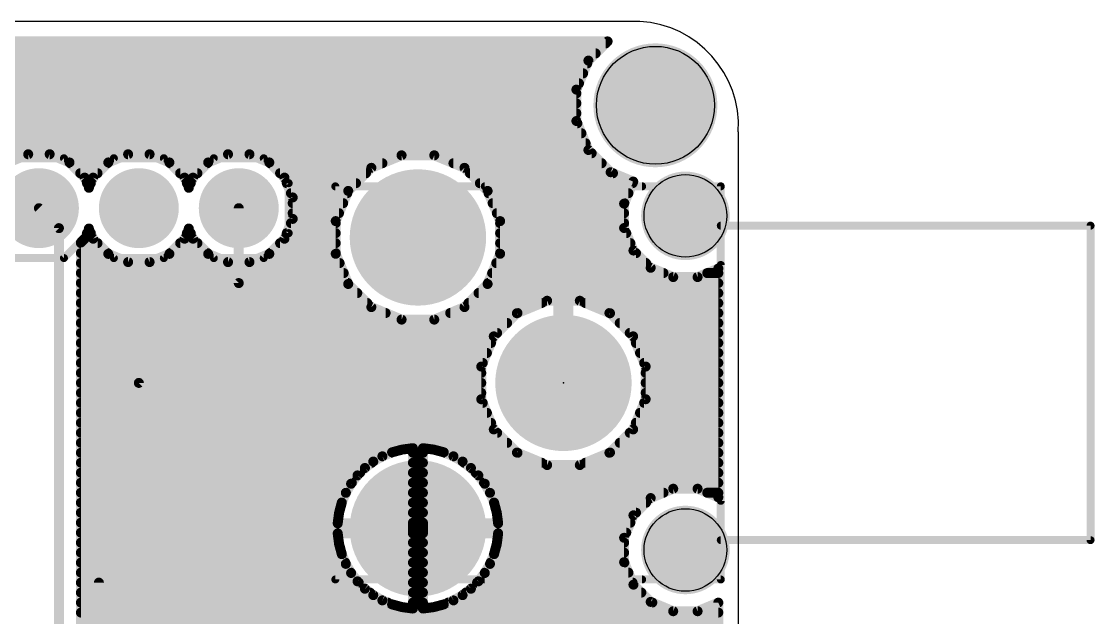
# Model space of a CAD drawing. Extents: x -0.3 to 61.8, y 0 to 38.4.
# Drawn here: x 34.48 to 61.76, y 23.24 to 38.4 of the extents above; entities that cross this region are included whole.
import ezdxf

# ---------------------------------------------------------------- set-up
doc = ezdxf.new("R2010")
doc.units = 0
for name, color, linetype in [('1', 22, 'CONTINUOUS'), ('16', 175, 'CONTINUOUS'), ('17', 82, 'CONTINUOUS'), ('18', 82, 'CONTINUOUS'), ('20', 7, 'CONTINUOUS'), ('21', 7, 'CONTINUOUS'), ('23', 7, 'CONTINUOUS'), ('29', 253, 'CONTINUOUS'), ('30', 253, 'CONTINUOUS'), ('51', 53, 'CONTINUOUS')]:
    doc.layers.add(name, color=color, linetype=linetype)

# ---------------------------------------------------------------- blocks, each defined once
blk = doc.blocks.new('ROUNDP')
at = {"const_width": 0.5}
blk.add_lwpolyline([(0, -0.25, 1), (0, 0.25, 1), (0, -0.25)], format="xyb", dxfattribs=at)
blk = doc.blocks.new('RECT')
blk.add_solid([(-0.5, -0.5), (0.5, -0.5), (-0.5, 0.5), (0.5, 0.5)])
blk = doc.blocks.new('ROUNDV')
at = {"const_width": 0.5}
blk.add_lwpolyline([(0, -0.25, 1), (0, 0.25, 1), (0, -0.25)], format="xyb", dxfattribs=at)

msp = doc.modelspace()

# ---------------------------------------------------------------- linework, layer by layer
at = {"layer": '1'}
for points, const_width in [([(45.72, 36.83), (15.875, 36.83)], 0.508), ([(48.26, 34.29), (45.72, 36.83)], 0.508), ([(45.466, 35.814), (17.526, 35.814)], 0.508), ([(46.99, 34.29), (45.466, 35.814)], 0.508), ([(46.99, 31.75), (46.99, 34.29)], 0.508), ([(48.26, 29.21), (48.26, 34.29)], 0.508), ([(40.005, 31.75), (40.005, 33.655)], 0.254), ([(45.72, 30.48), (46.99, 31.75)], 0.508), ([(37.465, 29.21), (40.005, 31.75)], 0.254), ([(45.72, 27.94), (45.72, 30.48)], 0.508), ([(37.465, 17.526), (37.465, 29.21)], 0.254), ([(48.26, 25.4), (45.72, 27.94)], 0.508), ([(48.26, 16.51), (48.26, 25.4)], 0.508), ([(36.449, 24.13), (36.449, 22.965)], 0.254)]:
    msp.add_lwpolyline(points, dxfattribs=dict(at, const_width=const_width))
for points, const_width in [([(45.8098, 36.9198, 1), (45.6302, 36.7402)], 0.254), ([(45.72, 36.703, 1), (45.72, 36.957)], 0.254), ([(45.5558, 35.9038, 1), (45.3762, 35.7242)], 0.254), ([(45.466, 35.687, 1), (45.466, 35.941)], 0.254), ([(47.117, 34.29, 1), (46.863, 34.29)], 0.254), ([(46.9002, 34.2002, 1), (47.0798, 34.3798)], 0.254), ([(48.387, 34.29, 1), (48.133, 34.29)], 0.254), ([(48.1702, 34.2002, 1), (48.3498, 34.3798)], 0.254), ([(40.0685, 33.655, 1), (39.9415, 33.655)], 0.127), ([(47.0798, 31.6602, 1), (46.9002, 31.8398)], 0.254), ([(39.9415, 31.75, 1), (40.0685, 31.75)], 0.127), ([(40.0499, 31.7051, 1), (39.9601, 31.7949)], 0.127), ([(46.863, 31.75, 1), (47.117, 31.75)], 0.254), ([(45.847, 30.48, 1), (45.593, 30.48)], 0.254), ([(45.6302, 30.5698, 1), (45.8098, 30.3902)], 0.254), ([(37.5285, 29.21, 1), (37.4015, 29.21)], 0.127), ([(37.4201, 29.2549, 1), (37.5099, 29.1651)], 0.127), ([(48.133, 29.21, 1), (48.387, 29.21)], 0.254), ([(45.8098, 28.0298, 1), (45.6302, 27.8502)], 0.254), ([(45.593, 27.94, 1), (45.847, 27.94)], 0.254), ([(48.387, 25.4, 1), (48.133, 25.4)], 0.254), ([(48.1702, 25.3102, 1), (48.3498, 25.4898)], 0.254), ([(36.5125, 24.13, 1), (36.3855, 24.13)], 0.127)]:
    msp.add_lwpolyline(points, format="xyb", dxfattribs=dict(at, const_width=const_width))
at = {"layer": '16', "const_width": 0.254}
for points in [[(7.3101, 37.8968), (49.3827, 37.8968)], [(7.3609, 37.846), (49.3319, 37.846)], [(49.3827, 37.8968), (48.8945, 37.4086)], [(7.6149, 37.592), (49.0779, 37.592)], [(7.8276, 37.338), (48.8652, 37.338)], [(48.8945, 37.4086), (48.5888, 36.6706)], [(7.9328, 37.084), (48.76, 37.084)], [(8.038, 36.83), (48.6548, 36.83)], [(8.104, 36.576), (48.5888, 36.576)], [(48.5888, 36.6706), (48.5888, 35.8718)], [(8.104, 36.322), (48.5888, 36.322)], [(8.104, 36.068), (48.5888, 36.068)], [(8.0801, 35.814), (48.6127, 35.814)], [(48.5888, 35.8718), (48.8945, 35.1338)], [(7.9748, 35.56), (48.7179, 35.56)], [(7.8696, 35.306), (48.8232, 35.306)], [(48.8945, 35.1338), (49.4594, 34.5689)], [(7.7165, 35.052), (48.9763, 35.052)], [(34.6522, 35.0266), (34.1481, 34.8178)], [(35.1978, 35.0266), (34.6522, 35.0266)], [(35.7019, 34.8178), (35.1978, 35.0266)], [(36.0878, 34.4319), (35.7019, 34.8178)], [(35.7217, 34.798), (36.6683, 34.798)], [(36.6881, 34.8178), (36.3022, 34.4319)], [(37.1922, 35.0266), (36.6881, 34.8178)], [(37.7378, 35.0266), (37.1922, 35.0266)], [(38.2419, 34.8178), (37.7378, 35.0266)], [(38.6278, 34.4319), (38.2419, 34.8178)], [(38.2617, 34.798), (39.2083, 34.798)], [(39.2281, 34.8178), (38.8422, 34.4319)], [(39.7322, 35.0266), (39.2281, 34.8178)], [(40.2778, 35.0266), (39.7322, 35.0266)], [(40.7819, 34.8178), (40.2778, 35.0266)], [(41.1678, 34.4319), (40.7819, 34.8178)], [(40.8017, 34.798), (43.6571, 34.798)], [(44.1443, 34.9998), (43.3762, 34.6816)], [(44.9757, 34.9998), (44.1443, 34.9998)], [(45.7438, 34.6816), (44.9757, 34.9998)], [(45.4629, 34.798), (49.2303, 34.798)], [(35.9757, 34.544), (36.4143, 34.544)], [(38.5157, 34.544), (38.9543, 34.544)], [(41.0557, 34.544), (43.2386, 34.544)], [(43.3762, 34.6816), (42.7884, 34.0938)], [(46.3316, 34.0938), (45.7438, 34.6816)], [(45.8814, 34.544), (49.5195, 34.544)], [(49.4594, 34.5689), (50.0343, 34.3308)], [(36.195, 34.1731), (36.0878, 34.4319)], [(36.1466, 34.29), (36.2434, 34.29)], [(36.3022, 34.4319), (36.195, 34.1731)], [(38.735, 34.1731), (38.6278, 34.4319)], [(38.6866, 34.29), (38.7834, 34.29)], [(38.8422, 34.4319), (38.735, 34.1731)], [(41.3766, 33.9278), (41.1678, 34.4319)], [(41.2266, 34.29), (42.9846, 34.29)], [(46.1354, 34.29), (50.0174, 34.29)], [(50.0343, 34.3308), (49.802, 33.7699)], [(41.3318, 34.036), (42.7644, 34.036)], [(42.7884, 34.0938), (42.4702, 33.3257)], [(46.6498, 33.3257), (46.3316, 34.0938)], [(46.3556, 34.036), (49.9122, 34.036)], [(41.3766, 33.3822), (41.3766, 33.9278)], [(41.3766, 33.782), (42.6592, 33.782)], [(46.4608, 33.782), (49.807, 33.782)], [(49.802, 33.7699), (49.802, 33.1501)], [(35.433, 33.147), (34.925, 33.655)], [(41.3766, 33.528), (42.554, 33.528)], [(46.566, 33.528), (49.802, 33.528)], [(41.1678, 32.8781), (41.3766, 33.3822)], [(41.3318, 33.274), (42.4702, 33.274)], [(42.4702, 33.3257), (42.4702, 32.4943)], [(46.6498, 32.4943), (46.6498, 33.3257)], [(46.6498, 33.274), (49.802, 33.274)], [(35.433, 10.795), (35.433, 33.147)], [(36.0878, 32.8781), (36.195, 33.1369)], [(36.1466, 33.02), (36.2434, 33.02)], [(36.195, 33.1369), (36.3022, 32.8781)], [(38.6278, 32.8781), (38.735, 33.1369)], [(38.6866, 33.02), (38.7834, 33.02)], [(38.735, 33.1369), (38.8422, 32.8781)], [(41.2266, 33.02), (42.4702, 33.02)], [(46.6498, 33.02), (49.8559, 33.02)], [(49.802, 33.1501), (50.0392, 32.5775)], [(35.9918, 32.7821), (36.0878, 32.8781)], [(35.9918, 10.5635), (35.9918, 32.7821)], [(35.9918, 32.766), (36.4143, 32.766)], [(36.3022, 32.8781), (36.6881, 32.4922)], [(38.2419, 32.4922), (38.6278, 32.8781)], [(38.5157, 32.766), (38.9543, 32.766)], [(38.8422, 32.8781), (39.2281, 32.4922)], [(40.7819, 32.4922), (41.1678, 32.8781)], [(41.0557, 32.766), (42.4702, 32.766)], [(46.6498, 32.766), (49.9611, 32.766)], [(35.9918, 32.512), (36.6683, 32.512)], [(36.6881, 32.4922), (37.1922, 32.2834)], [(37.7378, 32.2834), (38.2419, 32.4922)], [(38.2617, 32.512), (39.2083, 32.512)], [(39.2281, 32.4922), (39.7322, 32.2834)], [(40.2778, 32.2834), (40.7819, 32.4922)], [(40.8017, 32.512), (42.4702, 32.512)], [(42.4702, 32.4943), (42.7884, 31.7262)], [(46.3316, 31.7262), (46.6498, 32.4943)], [(46.6498, 32.512), (50.1047, 32.512)], [(50.0392, 32.5775), (50.4775, 32.1392)], [(35.9918, 32.258), (42.5681, 32.258)], [(37.1922, 32.2834), (37.7378, 32.2834)], [(39.7322, 32.2834), (40.2778, 32.2834)], [(46.5519, 32.258), (50.3587, 32.258)], [(50.4775, 32.1392), (51.0501, 31.902)], [(51.6699, 31.902), (52.197, 32.1203)], [(52.197, 32.1203), (52.197, 26.2997)], [(35.9918, 32.004), (42.6733, 32.004)], [(46.4467, 32.004), (50.8038, 32.004)], [(51.0501, 31.902), (51.6699, 31.902)], [(51.9162, 32.004), (52.197, 32.004)], [(35.9918, 31.75), (42.7785, 31.75)], [(42.7884, 31.7262), (43.3762, 31.1384)], [(45.7438, 31.1384), (46.3316, 31.7262)], [(46.3415, 31.75), (52.197, 31.75)], [(35.9918, 31.496), (43.0186, 31.496)], [(46.1014, 31.496), (52.197, 31.496)], [(47.8443, 31.2998), (47.0762, 30.9816)], [(48.6757, 31.2998), (47.8443, 31.2998)], [(49.4438, 30.9816), (48.6757, 31.2998)], [(35.9918, 31.242), (43.2726, 31.242)], [(35.9918, 30.988), (43.7392, 30.988)], [(43.3762, 31.1384), (44.1443, 30.8202)], [(44.9757, 30.8202), (45.7438, 31.1384)], [(45.3808, 30.988), (47.0916, 30.988)], [(45.8474, 31.242), (47.7048, 31.242)], [(47.0762, 30.9816), (46.4884, 30.3938)], [(48.8152, 31.242), (52.197, 31.242)], [(49.4284, 30.988), (52.197, 30.988)], [(50.0316, 30.3938), (49.4438, 30.9816)], [(35.9918, 30.734), (46.8286, 30.734)], [(44.1443, 30.8202), (44.9757, 30.8202)], [(49.6914, 30.734), (52.197, 30.734)], [(35.9918, 30.48), (46.5746, 30.48)], [(49.9454, 30.48), (52.197, 30.48)], [(35.9918, 30.226), (46.4189, 30.226)], [(46.4884, 30.3938), (46.1702, 29.6257)], [(50.3498, 29.6257), (50.0316, 30.3938)], [(50.1011, 30.226), (52.197, 30.226)], [(35.9918, 29.972), (46.3137, 29.972)], [(50.2064, 29.972), (52.197, 29.972)], [(35.9918, 29.718), (46.2084, 29.718)], [(46.1702, 29.6257), (46.1702, 28.7943)], [(50.3116, 29.718), (52.197, 29.718)], [(50.3498, 28.7943), (50.3498, 29.6257)], [(35.9918, 29.464), (46.1702, 29.464)], [(50.3498, 29.464), (52.197, 29.464)], [(35.9918, 29.21), (46.1702, 29.21)], [(50.3498, 29.21), (52.197, 29.21)], [(35.9918, 28.956), (46.1702, 28.956)], [(46.1702, 28.7943), (46.4884, 28.0262)], [(50.0316, 28.0262), (50.3498, 28.7943)], [(50.3498, 28.956), (52.197, 28.956)], [(35.9918, 28.702), (46.2084, 28.702)], [(50.3116, 28.702), (52.197, 28.702)], [(35.9918, 28.448), (46.3136, 28.448)], [(50.2064, 28.448), (52.197, 28.448)], [(35.9918, 28.194), (46.4189, 28.194)], [(46.4884, 28.0262), (47.0762, 27.4384)], [(49.4438, 27.4384), (50.0316, 28.0262)], [(50.1011, 28.194), (52.197, 28.194)], [(35.9918, 27.94), (46.5746, 27.94)], [(49.9454, 27.94), (52.197, 27.94)], [(35.9918, 27.686), (46.8286, 27.686)], [(35.9918, 27.432), (43.872, 27.432)], [(43.9032, 27.4449), (43.6562, 27.3426)], [(44.1614, 27.5141), (43.9032, 27.4449)], [(44.4264, 27.549), (44.1614, 27.5141)], [(44.433, 27.549), (44.4264, 27.549)], [(44.433, 25.637), (44.433, 27.549)], [(44.433, 27.432), (44.687, 27.432)], [(44.687, 27.549), (44.687, 25.637)], [(44.6936, 27.549), (44.687, 27.549)], [(44.9586, 27.5141), (44.6936, 27.549)], [(45.2168, 27.4449), (44.9586, 27.5141)], [(45.4638, 27.3426), (45.2168, 27.4449)], [(45.248, 27.432), (47.0916, 27.432)], [(47.0762, 27.4384), (47.8443, 27.1202)], [(48.6757, 27.1202), (49.4438, 27.4384)], [(49.4284, 27.432), (52.197, 27.432)], [(49.6914, 27.686), (52.197, 27.686)], [(35.9918, 27.178), (43.3844, 27.178)], [(43.4248, 27.209), (43.2127, 27.0463)], [(43.6562, 27.3426), (43.4248, 27.209)], [(44.433, 27.178), (44.687, 27.178)], [(45.6952, 27.209), (45.4638, 27.3426)], [(45.9073, 27.0463), (45.6952, 27.209)], [(45.7356, 27.178), (47.7048, 27.178)], [(48.8152, 27.178), (52.197, 27.178)], [(35.9918, 26.924), (43.0904, 26.924)], [(43.2127, 27.0463), (43.0237, 26.8573)], [(44.433, 26.924), (44.687, 26.924)], [(46.0963, 26.8573), (45.9073, 27.0463)], [(46.0296, 26.924), (52.197, 26.924)], [(47.8443, 27.1202), (48.6757, 27.1202)], [(35.9918, 26.67), (42.88, 26.67)], [(42.861, 26.6452), (42.7274, 26.4138)], [(43.0237, 26.8573), (42.861, 26.6452)], [(44.433, 26.67), (44.687, 26.67)], [(46.259, 26.6452), (46.0963, 26.8573)], [(46.24, 26.67), (52.197, 26.67)], [(46.3926, 26.4138), (46.259, 26.6452)], [(35.9918, 26.416), (42.7286, 26.416)], [(42.7274, 26.4138), (42.6251, 26.1668)], [(44.433, 26.416), (44.687, 26.416)], [(46.3914, 26.416), (50.8039, 26.416)], [(46.4949, 26.1668), (46.3926, 26.4138)], [(51.0501, 26.518), (50.4775, 26.2808)], [(51.6699, 26.518), (51.0501, 26.518)], [(52.197, 26.2997), (51.6699, 26.518)], [(51.9161, 26.416), (52.197, 26.416)], [(35.9918, 26.162), (42.6238, 26.162)], [(42.6251, 26.1668), (42.5559, 25.9086)], [(44.433, 26.162), (44.687, 26.162)], [(46.5641, 25.9086), (46.4949, 26.1668)], [(46.4962, 26.162), (50.3587, 26.162)], [(50.4775, 26.2808), (50.0392, 25.8425)], [(35.9918, 25.908), (42.5558, 25.908)], [(42.5559, 25.9086), (42.521, 25.6436)], [(44.433, 25.908), (44.687, 25.908)], [(46.599, 25.6436), (46.5641, 25.9086)], [(46.5642, 25.908), (50.1047, 25.908)], [(50.0392, 25.8425), (49.802, 25.2699)], [(35.9918, 25.654), (42.5224, 25.654)], [(42.521, 25.6436), (42.521, 25.637)], [(42.521, 25.637), (44.433, 25.637)], [(44.433, 25.654), (44.687, 25.654)], [(44.687, 25.637), (44.433, 25.637)], [(44.433, 25.637), (44.433, 25.383)], [(44.687, 25.383), (44.687, 25.637)], [(44.687, 25.637), (46.599, 25.637)], [(46.5976, 25.654), (49.9611, 25.654)], [(46.599, 25.637), (46.599, 25.6436)], [(35.9918, 25.4), (44.433, 25.4)], [(44.433, 25.383), (42.521, 25.383)], [(42.521, 25.383), (42.521, 25.3764)], [(42.521, 25.3764), (42.5559, 25.1114)], [(44.433, 23.471), (44.433, 25.383)], [(44.433, 25.383), (44.687, 25.383)], [(44.687, 25.4), (49.8559, 25.4)], [(44.687, 25.383), (44.687, 23.471)], [(46.599, 25.383), (44.687, 25.383)], [(46.5641, 25.1114), (46.599, 25.3764)], [(46.599, 25.3764), (46.599, 25.383)], [(49.802, 25.2699), (49.802, 24.6501)], [(35.9918, 25.146), (42.5513, 25.146)], [(42.5559, 25.1114), (42.6251, 24.8532)], [(44.433, 25.146), (44.687, 25.146)], [(46.4949, 24.8532), (46.5641, 25.1114)], [(46.5687, 25.146), (49.802, 25.146)], [(35.9918, 24.892), (42.6147, 24.892)], [(42.6251, 24.8532), (42.7274, 24.6062)], [(44.433, 24.892), (44.687, 24.892)], [(46.3926, 24.6062), (46.4949, 24.8532)], [(46.5053, 24.892), (49.802, 24.892)], [(35.9918, 24.638), (42.7142, 24.638)], [(42.7274, 24.6062), (42.861, 24.3748)], [(44.433, 24.638), (44.687, 24.638)], [(46.259, 24.3748), (46.3926, 24.6062)], [(46.4058, 24.638), (49.807, 24.638)], [(49.802, 24.6501), (50.0392, 24.0775)], [(35.9918, 24.384), (42.8557, 24.384)], [(42.861, 24.3748), (43.0237, 24.1627)], [(43.0237, 24.1627), (43.2127, 23.9737)], [(44.433, 24.384), (44.687, 24.384)], [(45.9073, 23.9737), (46.0963, 24.1627)], [(46.0963, 24.1627), (46.259, 24.3748)], [(46.2643, 24.384), (49.9122, 24.384)], [(35.9918, 24.13), (43.0564, 24.13)], [(43.2127, 23.9737), (43.4248, 23.811)], [(44.433, 24.13), (44.687, 24.13)], [(45.6952, 23.811), (45.9073, 23.9737)], [(46.0636, 24.13), (50.0174, 24.13)], [(50.0392, 24.0775), (50.4775, 23.6392)], [(35.9918, 23.876), (43.34, 23.876)], [(35.9918, 23.622), (43.7899, 23.622)], [(43.4248, 23.811), (43.6562, 23.6774)], [(43.6562, 23.6774), (43.9032, 23.5751)], [(44.433, 23.876), (44.687, 23.876)], [(44.433, 23.622), (44.687, 23.622)], [(45.2168, 23.5751), (45.4638, 23.6774)], [(45.3301, 23.622), (50.519, 23.622)], [(45.4638, 23.6774), (45.6952, 23.811)], [(45.78, 23.876), (50.2407, 23.876)], [(50.4775, 23.6392), (51.0501, 23.402)], [(51.6699, 23.402), (52.197, 23.6203)], [(52.197, 23.6203), (52.197, 22.0997)], [(35.9918, 23.368), (52.197, 23.368)], [(43.9032, 23.5751), (44.1614, 23.5059)], [(44.1614, 23.5059), (44.4264, 23.471)], [(44.4264, 23.471), (44.433, 23.471)], [(44.687, 23.471), (44.6936, 23.471)], [(44.6936, 23.471), (44.9586, 23.5059)], [(44.9586, 23.5059), (45.2168, 23.5751)], [(51.0501, 23.402), (51.6699, 23.402)], [(35.9918, 23.114), (52.197, 23.114)]]:
    msp.add_lwpolyline(points, dxfattribs=at)
at = {"layer": '16', "const_width": 0.127}
for points in [[(49.3319, 37.7825, 1), (49.3319, 37.9095)], [(49.4276, 37.8519, 1), (49.3378, 37.9417)], [(49.3827, 37.8333, 1), (49.3827, 37.9603)], [(49.0779, 37.5285, 1), (49.0779, 37.6555)], [(48.8496, 37.4535, 1), (48.9394, 37.3637)], [(48.9532, 37.3843, 1), (48.8358, 37.4329)], [(48.8652, 37.2745, 1), (48.8652, 37.4015)], [(48.76, 37.0205, 1), (48.76, 37.1475)], [(48.6548, 36.7665, 1), (48.6548, 36.8935)], [(48.6523, 36.6706, 1), (48.5253, 36.6706)], [(48.5301, 36.6949, 1), (48.6475, 36.6463)], [(48.5888, 36.5125, 1), (48.5888, 36.6395)], [(48.5888, 36.2585, 1), (48.5888, 36.3855)], [(48.5888, 36.0045, 1), (48.5888, 36.1315)], [(48.6475, 35.8961, 1), (48.5301, 35.8475)], [(48.5253, 35.8718, 1), (48.6523, 35.8718)], [(48.6127, 35.7505, 1), (48.6127, 35.8775)], [(48.7179, 35.4965, 1), (48.7179, 35.6235)], [(48.8232, 35.2425, 1), (48.8232, 35.3695)], [(48.9394, 35.1787, 1), (48.8496, 35.0889)], [(48.8358, 35.1095, 1), (48.9532, 35.1581)], [(34.6522, 35.0901, 1), (34.6522, 34.9631)], [(34.6765, 34.9679, 1), (34.6279, 35.0853)], [(35.2221, 35.0853, 1), (35.1735, 34.9679)], [(35.1978, 34.9631, 1), (35.1978, 35.0901)], [(35.7468, 34.8627, 1), (35.657, 34.7729)], [(35.7217, 34.8615, 1), (35.7217, 34.7345)], [(35.6776, 34.7591, 1), (35.7262, 34.8765)], [(36.6637, 34.8765, 1), (36.7124, 34.7591)], [(36.733, 34.7729, 1), (36.6431, 34.8627)], [(36.6683, 34.7345, 1), (36.6683, 34.8615)], [(37.1922, 35.0901, 1), (37.1922, 34.9631)], [(37.2165, 34.9679, 1), (37.1679, 35.0853)], [(37.7621, 35.0853, 1), (37.7135, 34.9679)], [(37.7378, 34.9631, 1), (37.7378, 35.0901)], [(38.2868, 34.8627, 1), (38.197, 34.7729)], [(38.2617, 34.8615, 1), (38.2617, 34.7345)], [(38.2176, 34.7591, 1), (38.2662, 34.8765)], [(39.2037, 34.8765, 1), (39.2524, 34.7591)], [(39.273, 34.7729, 1), (39.1831, 34.8627)], [(39.2083, 34.7345, 1), (39.2083, 34.8615)], [(39.7322, 35.0901, 1), (39.7322, 34.9631)], [(39.7565, 34.9679, 1), (39.7079, 35.0853)], [(40.3021, 35.0853, 1), (40.2535, 34.9679)], [(40.2778, 34.9631, 1), (40.2778, 35.0901)], [(40.8268, 34.8627, 1), (40.737, 34.7729)], [(40.8017, 34.8615, 1), (40.8017, 34.7345)], [(40.7576, 34.7591, 1), (40.8062, 34.8765)], [(43.6571, 34.7345, 1), (43.6571, 34.8615)], [(44.1443, 35.0633, 1), (44.1443, 34.9363)], [(44.1686, 34.9411, 1), (44.12, 35.0585)], [(45, 35.0585, 1), (44.9514, 34.9411)], [(44.9757, 34.9363, 1), (44.9757, 35.0633)], [(45.4629, 34.8615, 1), (45.4629, 34.7345)], [(48.9763, 34.9885, 1), (48.9763, 35.1155)], [(49.2303, 34.7345, 1), (49.2303, 34.8615)], [(35.9757, 34.6075, 1), (35.9757, 34.4805)], [(36.4143, 34.4805, 1), (36.4143, 34.6075)], [(38.5157, 34.6075, 1), (38.5157, 34.4805)], [(38.9543, 34.4805, 1), (38.9543, 34.6075)], [(41.0557, 34.6075, 1), (41.0557, 34.4805)], [(43.2386, 34.4805, 1), (43.2386, 34.6075)], [(43.3519, 34.7403, 1), (43.4005, 34.623)], [(43.4211, 34.6367, 1), (43.3313, 34.7265)], [(45.7887, 34.7265, 1), (45.6989, 34.6367)], [(45.7195, 34.623, 1), (45.7681, 34.7403)], [(45.8814, 34.6075, 1), (45.8814, 34.4805)], [(49.4837, 34.6276, 1), (49.4351, 34.5102)], [(49.4145, 34.524, 1), (49.5043, 34.6138)], [(49.5195, 34.4805, 1), (49.5195, 34.6075)], [(36.1465, 34.4562, 1), (36.0291, 34.4076)], [(36.0429, 34.387, 1), (36.1327, 34.4768)], [(36.1466, 34.3535, 1), (36.1466, 34.2265)], [(36.2573, 34.4768, 1), (36.3471, 34.387)], [(36.2434, 34.2265, 1), (36.2434, 34.3535)], [(36.3609, 34.4076, 1), (36.2435, 34.4562)], [(38.6865, 34.4562, 1), (38.5691, 34.4076)], [(38.5829, 34.387, 1), (38.6727, 34.4768)], [(38.6866, 34.3535, 1), (38.6866, 34.2265)], [(38.7973, 34.4768, 1), (38.8871, 34.387)], [(38.7834, 34.2265, 1), (38.7834, 34.3535)], [(38.9009, 34.4076, 1), (38.7835, 34.4562)], [(41.2265, 34.4562, 1), (41.1091, 34.4076)], [(41.1229, 34.387, 1), (41.2127, 34.4768)], [(41.2266, 34.3535, 1), (41.2266, 34.2265)], [(42.9846, 34.2265, 1), (42.9846, 34.3535)], [(46.1354, 34.3535, 1), (46.1354, 34.2265)], [(50.093, 34.3064, 1), (49.9756, 34.3551)], [(50.01, 34.2721, 1), (50.0586, 34.3894)], [(50.0174, 34.2265, 1), (50.0174, 34.3535)], [(36.1363, 34.1974, 1), (36.2537, 34.1488)], [(36.1363, 34.1488, 1), (36.2537, 34.1974)], [(38.6763, 34.1974, 1), (38.7937, 34.1488)], [(38.6763, 34.1488, 1), (38.7937, 34.1974)], [(41.3318, 34.0995, 1), (41.3318, 33.9725)], [(42.7435, 34.1387, 1), (42.8333, 34.0489)], [(42.847, 34.0695, 1), (42.7297, 34.1181)], [(42.7644, 33.9725, 1), (42.7644, 34.0995)], [(46.3903, 34.1181, 1), (46.273, 34.0695)], [(46.2867, 34.0489, 1), (46.3765, 34.1387)], [(46.3556, 34.0995, 1), (46.3556, 33.9725)], [(49.9122, 33.9725, 1), (49.9122, 34.0995)], [(41.4401, 33.9278, 1), (41.3131, 33.9278)], [(41.3766, 33.8455, 1), (41.3766, 33.7185)], [(41.3179, 33.9035, 1), (41.4353, 33.9521)], [(42.6592, 33.7185, 1), (42.6592, 33.8455)], [(46.4608, 33.8455, 1), (46.4608, 33.7185)], [(49.8655, 33.7699, 1), (49.7385, 33.7699)], [(49.7433, 33.7942, 1), (49.8607, 33.7456)], [(49.807, 33.7185, 1), (49.807, 33.8455)], [(34.9699, 33.6999, 1), (34.8801, 33.6101)], [(41.3766, 33.5915, 1), (41.3766, 33.4645)], [(42.554, 33.4645, 1), (42.554, 33.5915)], [(46.566, 33.5915, 1), (46.566, 33.4645)], [(49.802, 33.4645, 1), (49.802, 33.5915)], [(41.3318, 33.3375, 1), (41.3318, 33.2105)], [(41.3131, 33.3822, 1), (41.4401, 33.3822)], [(41.4353, 33.3579, 1), (41.3179, 33.4065)], [(42.5337, 33.3257, 1), (42.4067, 33.3257)], [(42.4115, 33.35, 1), (42.5289, 33.3014)], [(42.4702, 33.2105, 1), (42.4702, 33.3375)], [(46.7133, 33.3257, 1), (46.5863, 33.3257)], [(46.6498, 33.3375, 1), (46.6498, 33.2105)], [(46.5911, 33.3014, 1), (46.7085, 33.35)], [(49.802, 33.2105, 1), (49.802, 33.3375)], [(35.4965, 33.147, 1), (35.3695, 33.147)], [(35.3881, 33.1021, 1), (35.4779, 33.1919)], [(36.1466, 33.0835, 1), (36.1466, 32.9565)], [(36.2537, 33.1612, 1), (36.1363, 33.1126)], [(36.2537, 33.1126, 1), (36.1363, 33.1612)], [(36.2434, 32.9565, 1), (36.2434, 33.0835)], [(38.6866, 33.0835, 1), (38.6866, 32.9565)], [(38.7937, 33.1612, 1), (38.6763, 33.1126)], [(38.7937, 33.1126, 1), (38.6763, 33.1612)], [(38.7834, 32.9565, 1), (38.7834, 33.0835)], [(41.2266, 33.0835, 1), (41.2266, 32.9565)], [(42.4702, 32.9565, 1), (42.4702, 33.0835)], [(46.6498, 33.0835, 1), (46.6498, 32.9565)], [(49.8607, 33.1744, 1), (49.7433, 33.1258)], [(49.7385, 33.1501, 1), (49.8655, 33.1501)], [(49.8559, 32.9565, 1), (49.8559, 33.0835)], [(36.0553, 32.7821, 1), (35.9283, 32.7821)], [(35.9918, 32.8295, 1), (35.9918, 32.7025)], [(35.9469, 32.827, 1), (36.0367, 32.7372)], [(36.0291, 32.9023, 1), (36.1465, 32.8538)], [(36.1327, 32.8331, 1), (36.0429, 32.923)], [(36.3471, 32.923, 1), (36.2573, 32.8331)], [(36.2435, 32.8537, 1), (36.3609, 32.9024)], [(36.4143, 32.7025, 1), (36.4143, 32.8295)], [(38.5157, 32.8295, 1), (38.5157, 32.7025)], [(38.5691, 32.9024, 1), (38.6865, 32.8537)], [(38.6727, 32.8331, 1), (38.5829, 32.923)], [(38.8871, 32.923, 1), (38.7973, 32.8331)], [(38.7835, 32.8538, 1), (38.9009, 32.9023)], [(38.9543, 32.7025, 1), (38.9543, 32.8295)], [(41.0557, 32.8295, 1), (41.0557, 32.7025)], [(41.1091, 32.9024, 1), (41.2265, 32.8537)], [(41.2127, 32.8331, 1), (41.1229, 32.923)], [(42.4702, 32.7025, 1), (42.4702, 32.8295)], [(46.6498, 32.8295, 1), (46.6498, 32.7025)], [(49.9611, 32.7025, 1), (49.9611, 32.8295)], [(35.9918, 32.5755, 1), (35.9918, 32.4485)], [(36.7124, 32.5509, 1), (36.6637, 32.4335)], [(36.6431, 32.4473, 1), (36.733, 32.5371)], [(36.6683, 32.4485, 1), (36.6683, 32.5755)], [(38.197, 32.5371, 1), (38.2868, 32.4473)], [(38.2617, 32.5755, 1), (38.2617, 32.4485)], [(38.2662, 32.4335, 1), (38.2176, 32.5509)], [(39.2524, 32.5509, 1), (39.2037, 32.4335)], [(39.1831, 32.4473, 1), (39.273, 32.5371)], [(39.2083, 32.4485, 1), (39.2083, 32.5755)], [(40.737, 32.5371, 1), (40.8268, 32.4473)], [(40.8017, 32.5755, 1), (40.8017, 32.4485)], [(40.8062, 32.4335, 1), (40.7576, 32.5509)], [(42.5289, 32.5186, 1), (42.4115, 32.47)], [(42.4067, 32.4943, 1), (42.5337, 32.4943)], [(42.4702, 32.4485, 1), (42.4702, 32.5755)], [(46.6498, 32.5755, 1), (46.6498, 32.4485)], [(46.5863, 32.4943, 1), (46.7133, 32.4943)], [(46.7085, 32.47, 1), (46.5911, 32.5186)], [(50.0841, 32.6224, 1), (49.9943, 32.5326)], [(49.9805, 32.5532, 1), (50.0979, 32.6018)], [(50.1047, 32.4485, 1), (50.1047, 32.5755)], [(35.9918, 32.3215, 1), (35.9918, 32.1945)], [(37.1922, 32.3469, 1), (37.1922, 32.2199)], [(37.1679, 32.2247, 1), (37.2165, 32.3421)], [(37.7135, 32.3421, 1), (37.7621, 32.2247)], [(37.7378, 32.2199, 1), (37.7378, 32.3469)], [(39.7322, 32.3469, 1), (39.7322, 32.2199)], [(39.7079, 32.2247, 1), (39.7565, 32.3421)], [(40.2535, 32.3421, 1), (40.3021, 32.2247)], [(40.2778, 32.2199, 1), (40.2778, 32.3469)], [(42.5681, 32.1945, 1), (42.5681, 32.3215)], [(46.5519, 32.3215, 1), (46.5519, 32.1945)], [(50.3587, 32.1945, 1), (50.3587, 32.3215)], [(50.5018, 32.1979, 1), (50.4532, 32.0805)], [(50.4326, 32.0943, 1), (50.5224, 32.1841)], [(52.2605, 32.1203, 1), (52.1335, 32.1203)], [(52.2213, 32.0617, 1), (52.1727, 32.179)], [(35.9918, 32.0675, 1), (35.9918, 31.9405)], [(42.6733, 31.9405, 1), (42.6733, 32.0675)], [(46.4467, 32.0675, 1), (46.4467, 31.9405)], [(50.8038, 31.9405, 1), (50.8038, 32.0675)], [(51.0501, 31.9655, 1), (51.0501, 31.8385)], [(51.0258, 31.8433, 1), (51.0744, 31.9607)], [(51.6456, 31.9607, 1), (51.6942, 31.8433)], [(51.6699, 31.8385, 1), (51.6699, 31.9655)], [(51.9162, 32.0675, 1), (51.9162, 31.9405)], [(52.197, 31.9405, 1), (52.197, 32.0675)], [(35.9918, 31.8135, 1), (35.9918, 31.6865)], [(42.8333, 31.7711, 1), (42.7435, 31.6813)], [(42.7297, 31.7019, 1), (42.847, 31.7505)], [(42.7785, 31.6865, 1), (42.7785, 31.8135)], [(46.273, 31.7505, 1), (46.3903, 31.7019)], [(46.3415, 31.8135, 1), (46.3415, 31.6865)], [(46.3765, 31.6813, 1), (46.2867, 31.7711)], [(52.197, 31.6865, 1), (52.197, 31.8135)], [(35.9918, 31.5595, 1), (35.9918, 31.4325)], [(43.0186, 31.4325, 1), (43.0186, 31.5595)], [(46.1014, 31.5595, 1), (46.1014, 31.4325)], [(47.8443, 31.3633, 1), (47.8443, 31.2363)], [(47.8686, 31.2411, 1), (47.82, 31.3585)], [(48.7, 31.3585, 1), (48.6514, 31.2411)], [(48.6757, 31.2363, 1), (48.6757, 31.3633)], [(52.197, 31.4325, 1), (52.197, 31.5595)], [(35.9918, 31.3055, 1), (35.9918, 31.1785)], [(35.9918, 31.0515, 1), (35.9918, 30.9245)], [(43.2726, 31.1785, 1), (43.2726, 31.3055)], [(43.4005, 31.197, 1), (43.3519, 31.0797)], [(43.3313, 31.0935, 1), (43.4211, 31.1833)], [(43.7392, 30.9245, 1), (43.7392, 31.0515)], [(45.3808, 31.0515, 1), (45.3808, 30.9245)], [(45.6989, 31.1833, 1), (45.7887, 31.0935)], [(45.7681, 31.0797, 1), (45.7195, 31.197)], [(45.8474, 31.3055, 1), (45.8474, 31.1785)], [(47.0519, 31.0403, 1), (47.1005, 30.923)], [(47.1211, 30.9367, 1), (47.0313, 31.0265)], [(47.0916, 30.9245, 1), (47.0916, 31.0515)], [(47.7048, 31.1785, 1), (47.7048, 31.3055)], [(48.8152, 31.3055, 1), (48.8152, 31.1785)], [(49.4284, 31.0515, 1), (49.4284, 30.9245)], [(49.4887, 31.0265, 1), (49.3989, 30.9367)], [(49.4195, 30.923, 1), (49.4681, 31.0403)], [(52.197, 31.1785, 1), (52.197, 31.3055)], [(52.197, 30.9245, 1), (52.197, 31.0515)], [(35.9918, 30.7975, 1), (35.9918, 30.6705)], [(44.1443, 30.8837, 1), (44.1443, 30.7567)], [(44.12, 30.7615, 1), (44.1686, 30.8789)], [(44.9514, 30.8789, 1), (45, 30.7615)], [(44.9757, 30.7567, 1), (44.9757, 30.8837)], [(46.8286, 30.6705, 1), (46.8286, 30.7975)], [(49.6914, 30.7975, 1), (49.6914, 30.6705)], [(52.197, 30.6705, 1), (52.197, 30.7975)], [(35.9918, 30.5435, 1), (35.9918, 30.4165)], [(46.5746, 30.4165, 1), (46.5746, 30.5435)], [(49.9454, 30.5435, 1), (49.9454, 30.4165)], [(52.197, 30.4165, 1), (52.197, 30.5435)], [(35.9918, 30.2895, 1), (35.9918, 30.1625)], [(46.4189, 30.1625, 1), (46.4189, 30.2895)], [(46.4435, 30.4387, 1), (46.5333, 30.3489)], [(46.547, 30.3695, 1), (46.4297, 30.4181)], [(50.0903, 30.4181, 1), (49.973, 30.3695)], [(49.9867, 30.3489, 1), (50.0765, 30.4387)], [(50.1011, 30.2895, 1), (50.1011, 30.1625)], [(52.197, 30.1625, 1), (52.197, 30.2895)], [(35.9918, 30.0355, 1), (35.9918, 29.9085)], [(46.3137, 29.9085, 1), (46.3137, 30.0355)], [(50.2064, 30.0355, 1), (50.2064, 29.9085)], [(52.197, 29.9085, 1), (52.197, 30.0355)], [(35.9918, 29.7815, 1), (35.9918, 29.6545)], [(46.2337, 29.6257, 1), (46.1067, 29.6257)], [(46.2084, 29.6545, 1), (46.2084, 29.7815)], [(50.3116, 29.7815, 1), (50.3116, 29.6545)], [(50.4133, 29.6257, 1), (50.2863, 29.6257)], [(52.197, 29.6545, 1), (52.197, 29.7815)], [(35.9918, 29.5275, 1), (35.9918, 29.4005)], [(46.1115, 29.65, 1), (46.2289, 29.6014)], [(46.1702, 29.4005, 1), (46.1702, 29.5275)], [(50.3498, 29.5275, 1), (50.3498, 29.4005)], [(50.2911, 29.6014, 1), (50.4085, 29.65)], [(52.197, 29.4005, 1), (52.197, 29.5275)], [(35.9918, 29.2735, 1), (35.9918, 29.1465)], [(46.1702, 29.1465, 1), (46.1702, 29.2735)], [(50.3498, 29.2735, 1), (50.3498, 29.1465)], [(52.197, 29.1465, 1), (52.197, 29.2735)], [(35.9918, 29.0195, 1), (35.9918, 28.8925)], [(46.2289, 28.8186, 1), (46.1115, 28.77)], [(46.1702, 28.8925, 1), (46.1702, 29.0195)], [(50.3498, 29.0195, 1), (50.3498, 28.8925)], [(50.4085, 28.77, 1), (50.2911, 28.8186)], [(52.197, 28.8925, 1), (52.197, 29.0195)], [(35.9918, 28.7655, 1), (35.9918, 28.6385)], [(46.1067, 28.7943, 1), (46.2337, 28.7943)], [(46.2084, 28.6385, 1), (46.2084, 28.7655)], [(50.3116, 28.7655, 1), (50.3116, 28.6385)], [(50.2863, 28.7943, 1), (50.4133, 28.7943)], [(52.197, 28.6385, 1), (52.197, 28.7655)], [(35.9918, 28.5115, 1), (35.9918, 28.3845)], [(46.3136, 28.3845, 1), (46.3136, 28.5115)], [(50.2064, 28.5115, 1), (50.2064, 28.3845)], [(52.197, 28.3845, 1), (52.197, 28.5115)], [(35.9918, 28.2575, 1), (35.9918, 28.1305)], [(46.4189, 28.1305, 1), (46.4189, 28.2575)], [(46.5333, 28.0711, 1), (46.4435, 27.9813)], [(46.4297, 28.0019, 1), (46.547, 28.0505)], [(49.973, 28.0505, 1), (50.0903, 28.0019)], [(50.0765, 27.9813, 1), (49.9867, 28.0711)], [(50.1011, 28.2575, 1), (50.1011, 28.1305)], [(52.197, 28.1305, 1), (52.197, 28.2575)], [(35.9918, 28.0035, 1), (35.9918, 27.8765)], [(46.5746, 27.8765, 1), (46.5746, 28.0035)], [(49.9454, 28.0035, 1), (49.9454, 27.8765)], [(52.197, 27.8765, 1), (52.197, 28.0035)], [(35.9918, 27.7495, 1), (35.9918, 27.6225)], [(35.9918, 27.4955, 1), (35.9918, 27.3685)], [(43.8867, 27.5063, 1), (43.9196, 27.3836)], [(43.872, 27.3685, 1), (43.872, 27.4955)], [(43.9275, 27.3863, 1), (43.8789, 27.5036)], [(44.1531, 27.5771, 1), (44.1696, 27.4512)], [(44.1778, 27.4528, 1), (44.1449, 27.5754)], [(44.4264, 27.6125, 1), (44.4264, 27.4855)], [(44.4965, 27.549, 1), (44.3695, 27.549)], [(44.433, 27.4955, 1), (44.433, 27.3685)], [(44.4346, 27.486, 1), (44.4181, 27.612)], [(44.433, 27.4855, 1), (44.433, 27.6125)], [(44.7505, 27.549, 1), (44.6235, 27.549)], [(44.687, 27.6125, 1), (44.687, 27.4855)], [(44.7019, 27.612, 1), (44.6854, 27.486)], [(44.687, 27.3685, 1), (44.687, 27.4955)], [(44.6937, 27.4855, 1), (44.6936, 27.6125)], [(44.9751, 27.5754, 1), (44.9422, 27.4528)], [(44.9504, 27.4512, 1), (44.9669, 27.5771)], [(45.2411, 27.5036, 1), (45.1925, 27.3863)], [(45.248, 27.4955, 1), (45.248, 27.3685)], [(45.2004, 27.3836, 1), (45.2333, 27.5063)], [(46.8286, 27.6225, 1), (46.8286, 27.7495)], [(47.1005, 27.497, 1), (47.0519, 27.3797)], [(47.0916, 27.3685, 1), (47.0916, 27.4955)], [(49.4284, 27.4955, 1), (49.4284, 27.3685)], [(49.4681, 27.3797, 1), (49.4195, 27.497)], [(49.6914, 27.7495, 1), (49.6914, 27.6225)], [(52.197, 27.6225, 1), (52.197, 27.7495)], [(52.197, 27.3685, 1), (52.197, 27.4955)], [(35.9918, 27.2415, 1), (35.9918, 27.1145)], [(43.393, 27.264, 1), (43.4565, 27.154)], [(43.3844, 27.1145, 1), (43.3844, 27.2415)], [(43.4634, 27.1586, 1), (43.3861, 27.2594)], [(43.6319, 27.4013, 1), (43.6805, 27.284)], [(43.688, 27.2877, 1), (43.6245, 27.3976)], [(44.433, 27.2415, 1), (44.433, 27.1145)], [(44.687, 27.1145, 1), (44.687, 27.2415)], [(45.4955, 27.3976, 1), (45.432, 27.2877)], [(45.4395, 27.284, 1), (45.4881, 27.4013)], [(45.7339, 27.2594, 1), (45.6566, 27.1586)], [(45.6635, 27.154, 1), (45.727, 27.264)], [(45.7356, 27.2415, 1), (45.7356, 27.1145)], [(47.0313, 27.3935, 1), (47.1211, 27.4833)], [(47.7048, 27.1145, 1), (47.7048, 27.2415)], [(48.8152, 27.2415, 1), (48.8152, 27.1145)], [(49.3989, 27.4833, 1), (49.4887, 27.3935)], [(52.197, 27.1145, 1), (52.197, 27.2415)], [(35.9918, 26.9875, 1), (35.9918, 26.8605)], [(43.0904, 26.8605, 1), (43.0904, 26.9875)], [(43.1741, 27.0967, 1), (43.2514, 26.9959)], [(43.2576, 27.0014, 1), (43.1678, 27.0912)], [(44.433, 26.9875, 1), (44.433, 26.8605)], [(44.687, 26.8605, 1), (44.687, 26.9875)], [(45.9522, 27.0912, 1), (45.8624, 27.0014)], [(45.8686, 26.9959, 1), (45.9459, 27.0967)], [(46.0296, 26.9875, 1), (46.0296, 26.8605)], [(47.8443, 27.1837, 1), (47.8443, 27.0567)], [(47.82, 27.0615, 1), (47.8686, 27.1789)], [(48.6514, 27.1789, 1), (48.7, 27.0615)], [(48.6757, 27.0567, 1), (48.6757, 27.1837)], [(52.197, 26.8605, 1), (52.197, 26.9875)], [(35.9918, 26.7335, 1), (35.9918, 26.6065)], [(42.8106, 26.6839, 1), (42.9114, 26.6066)], [(42.916, 26.6135, 1), (42.806, 26.677)], [(42.88, 26.6065, 1), (42.88, 26.7335)], [(42.9788, 26.9022, 1), (43.0686, 26.8124)], [(43.0741, 26.8186, 1), (42.9733, 26.8959)], [(44.433, 26.7335, 1), (44.433, 26.6065)], [(44.687, 26.6065, 1), (44.687, 26.7335)], [(46.1467, 26.8959, 1), (46.0459, 26.8186)], [(46.0514, 26.8124, 1), (46.1412, 26.9022)], [(46.24, 26.7335, 1), (46.24, 26.6065)], [(46.314, 26.677, 1), (46.204, 26.6135)], [(46.2086, 26.6066, 1), (46.3094, 26.6839)], [(52.197, 26.6065, 1), (52.197, 26.7335)], [(35.9918, 26.4795, 1), (35.9918, 26.3525)], [(42.6724, 26.4455, 1), (42.7823, 26.382)], [(42.786, 26.3895, 1), (42.6687, 26.4381)], [(42.7286, 26.3525, 1), (42.7286, 26.4795)], [(44.433, 26.4795, 1), (44.433, 26.3525)], [(44.687, 26.3525, 1), (44.687, 26.4795)], [(46.3914, 26.4795, 1), (46.3914, 26.3525)], [(46.4513, 26.4381, 1), (46.334, 26.3895)], [(46.3377, 26.382, 1), (46.4476, 26.4455)], [(50.8039, 26.3525, 1), (50.8039, 26.4795)], [(51.0501, 26.5815, 1), (51.0501, 26.4545)], [(51.0744, 26.4593, 1), (51.0258, 26.5767)], [(51.6942, 26.5767, 1), (51.6456, 26.4593)], [(51.6699, 26.4545, 1), (51.6699, 26.5815)], [(51.9161, 26.4795, 1), (51.9161, 26.3525)], [(52.197, 26.3525, 1), (52.197, 26.4795)], [(35.9918, 26.2255, 1), (35.9918, 26.0985)], [(42.5664, 26.1911, 1), (42.6837, 26.1425)], [(42.6864, 26.1504, 1), (42.5637, 26.1833)], [(42.6238, 26.0985, 1), (42.6238, 26.2255)], [(44.433, 26.2255, 1), (44.433, 26.0985)], [(44.687, 26.0985, 1), (44.687, 26.2255)], [(46.5563, 26.1833, 1), (46.4336, 26.1504)], [(46.4962, 26.2255, 1), (46.4962, 26.0985)], [(46.4363, 26.1425, 1), (46.5536, 26.1911)], [(50.3587, 26.0985, 1), (50.3587, 26.2255)], [(50.4532, 26.3395, 1), (50.5018, 26.2221)], [(50.5224, 26.2359, 1), (50.4326, 26.3257)], [(52.1335, 26.2997, 1), (52.2605, 26.2997)], [(52.1727, 26.241, 1), (52.2213, 26.3583)], [(35.9918, 25.9715, 1), (35.9918, 25.8445)], [(42.4946, 25.9251, 1), (42.6172, 25.8922)], [(42.6188, 25.9004, 1), (42.4929, 25.9169)], [(42.5558, 25.8445, 1), (42.5558, 25.9715)], [(44.433, 25.9715, 1), (44.433, 25.8445)], [(44.687, 25.8445, 1), (44.687, 25.9715)], [(46.6271, 25.9169, 1), (46.5012, 25.9004)], [(46.5642, 25.9715, 1), (46.5642, 25.8445)], [(46.5028, 25.8922, 1), (46.6254, 25.9251)], [(49.9943, 25.8874, 1), (50.0841, 25.7976)], [(50.0979, 25.8182, 1), (49.9805, 25.8668)], [(50.1047, 25.8445, 1), (50.1047, 25.9715)], [(35.9918, 25.7175, 1), (35.9918, 25.5905)], [(42.5845, 25.6436, 1), (42.4575, 25.6437)], [(42.521, 25.7005, 1), (42.521, 25.5735)], [(42.458, 25.6519, 1), (42.584, 25.6354)], [(42.4575, 25.637, 1), (42.5845, 25.637)], [(42.5224, 25.5905, 1), (42.5224, 25.7175)], [(44.433, 25.7175, 1), (44.433, 25.5905)], [(44.433, 25.7005, 1), (44.433, 25.5735)], [(44.4965, 25.637, 1), (44.3695, 25.637)], [(44.3695, 25.637, 1), (44.4965, 25.637)], [(44.433, 25.5735, 1), (44.433, 25.7005)], [(44.7505, 25.637, 1), (44.6235, 25.637)], [(44.687, 25.7005, 1), (44.687, 25.5735)], [(44.6235, 25.637, 1), (44.7505, 25.637)], [(44.687, 25.5905, 1), (44.687, 25.7175)], [(44.687, 25.5735, 1), (44.687, 25.7005)], [(46.5976, 25.7175, 1), (46.5976, 25.5905)], [(46.6625, 25.6436, 1), (46.5355, 25.6437)], [(46.5355, 25.637, 1), (46.6625, 25.637)], [(46.536, 25.6354, 1), (46.662, 25.6519)], [(46.599, 25.5735, 1), (46.599, 25.7005)], [(49.9611, 25.5905, 1), (49.9611, 25.7175)], [(35.9918, 25.4635, 1), (35.9918, 25.3365)], [(42.521, 25.4465, 1), (42.521, 25.3195)], [(42.5845, 25.383, 1), (42.4575, 25.383)], [(42.584, 25.3846, 1), (42.458, 25.3681)], [(42.4575, 25.3764, 1), (42.5845, 25.3764)], [(44.4965, 25.383, 1), (44.3695, 25.383)], [(44.433, 25.4465, 1), (44.433, 25.3195)], [(44.3695, 25.383, 1), (44.4965, 25.383)], [(44.433, 25.3365, 1), (44.433, 25.4635)], [(44.433, 25.3195, 1), (44.433, 25.4465)], [(44.687, 25.4635, 1), (44.687, 25.3365)], [(44.7505, 25.383, 1), (44.6235, 25.383)], [(44.687, 25.4465, 1), (44.687, 25.3195)], [(44.6235, 25.383, 1), (44.7505, 25.383)], [(44.687, 25.3195, 1), (44.687, 25.4465)], [(46.6625, 25.383, 1), (46.5355, 25.383)], [(46.5355, 25.3764, 1), (46.6625, 25.3764)], [(46.662, 25.3681, 1), (46.536, 25.3846)], [(46.599, 25.3195, 1), (46.599, 25.4465)], [(49.8655, 25.2699, 1), (49.7385, 25.2699)], [(49.8559, 25.3365, 1), (49.8559, 25.4635)], [(35.9918, 25.2095, 1), (35.9918, 25.0825)], [(42.6172, 25.1278, 1), (42.4946, 25.0949)], [(42.4929, 25.1031, 1), (42.6188, 25.1196)], [(42.5513, 25.0825, 1), (42.5513, 25.2095)], [(44.433, 25.2095, 1), (44.433, 25.0825)], [(44.687, 25.0825, 1), (44.687, 25.2095)], [(46.5012, 25.1196, 1), (46.6271, 25.1031)], [(46.6254, 25.0949, 1), (46.5028, 25.1278)], [(46.5687, 25.2095, 1), (46.5687, 25.0825)], [(49.7433, 25.2942, 1), (49.8607, 25.2456)], [(49.802, 25.0825, 1), (49.802, 25.2095)], [(35.9918, 24.9555, 1), (35.9918, 24.8285)], [(42.6837, 24.8775, 1), (42.5664, 24.8289)], [(42.5637, 24.8367, 1), (42.6864, 24.8696)], [(42.6147, 24.8285, 1), (42.6147, 24.9555)], [(44.433, 24.9555, 1), (44.433, 24.8285)], [(44.687, 24.8285, 1), (44.687, 24.9555)], [(46.4336, 24.8696, 1), (46.5563, 24.8367)], [(46.5536, 24.8289, 1), (46.4363, 24.8775)], [(46.5053, 24.9555, 1), (46.5053, 24.8285)], [(49.802, 24.8285, 1), (49.802, 24.9555)], [(35.9918, 24.7015, 1), (35.9918, 24.5745)], [(42.7823, 24.638, 1), (42.6724, 24.5745)], [(42.6687, 24.5819, 1), (42.786, 24.6305)], [(42.7142, 24.5745, 1), (42.7142, 24.7015)], [(44.433, 24.7015, 1), (44.433, 24.5745)], [(44.687, 24.5745, 1), (44.687, 24.7015)], [(46.334, 24.6305, 1), (46.4513, 24.5819)], [(46.4476, 24.5745, 1), (46.3377, 24.638)], [(46.4058, 24.7015, 1), (46.4058, 24.5745)], [(49.8607, 24.6744, 1), (49.7433, 24.6258)], [(49.7385, 24.6501, 1), (49.8655, 24.6501)], [(49.807, 24.5745, 1), (49.807, 24.7015)], [(35.9918, 24.4475, 1), (35.9918, 24.3205)], [(42.9114, 24.4134, 1), (42.8106, 24.3361)], [(42.806, 24.343, 1), (42.916, 24.4065)], [(42.8557, 24.3205, 1), (42.8557, 24.4475)], [(43.0686, 24.2076, 1), (42.9788, 24.1178)], [(44.433, 24.4475, 1), (44.433, 24.3205)], [(44.687, 24.3205, 1), (44.687, 24.4475)], [(46.1412, 24.1178, 1), (46.0514, 24.2076)], [(46.204, 24.4065, 1), (46.314, 24.343)], [(46.2643, 24.4475, 1), (46.2643, 24.3205)], [(46.3094, 24.3361, 1), (46.2086, 24.4134)], [(49.9122, 24.3205, 1), (49.9122, 24.4475)], [(35.9918, 24.1935, 1), (35.9918, 24.0665)], [(42.9733, 24.1241, 1), (43.0741, 24.2014)], [(43.0564, 24.0665, 1), (43.0564, 24.1935)], [(43.2514, 24.0241, 1), (43.1741, 23.9233)], [(43.1678, 23.9288, 1), (43.2576, 24.0186)], [(44.433, 24.1935, 1), (44.433, 24.0665)], [(44.687, 24.0665, 1), (44.687, 24.1935)], [(45.8624, 24.0186, 1), (45.9522, 23.9288)], [(45.9459, 23.9233, 1), (45.8686, 24.0241)], [(46.0636, 24.1935, 1), (46.0636, 24.0665)], [(46.0459, 24.2014, 1), (46.1467, 24.1241)], [(50.0841, 24.1224, 1), (49.9943, 24.0326)], [(49.9805, 24.0532, 1), (50.0979, 24.1018)], [(50.0174, 24.0665, 1), (50.0174, 24.1935)], [(35.9918, 23.9395, 1), (35.9918, 23.8125)], [(35.9918, 23.6855, 1), (35.9918, 23.5585)], [(43.34, 23.8125, 1), (43.34, 23.9395)], [(43.4565, 23.866, 1), (43.393, 23.756)], [(43.3861, 23.7606, 1), (43.4634, 23.8614)], [(43.6805, 23.736, 1), (43.6319, 23.6187)], [(43.6245, 23.6224, 1), (43.688, 23.7323)], [(43.7899, 23.5585, 1), (43.7899, 23.6855)], [(44.433, 23.9395, 1), (44.433, 23.8125)], [(44.433, 23.6855, 1), (44.433, 23.5585)], [(44.687, 23.8125, 1), (44.687, 23.9395)], [(44.687, 23.5585, 1), (44.687, 23.6855)], [(45.3301, 23.6855, 1), (45.3301, 23.5585)], [(45.432, 23.7323, 1), (45.4955, 23.6224)], [(45.4881, 23.6187, 1), (45.4395, 23.736)], [(45.6566, 23.8614, 1), (45.7339, 23.7606)], [(45.727, 23.756, 1), (45.6635, 23.866)], [(45.78, 23.9395, 1), (45.78, 23.8125)], [(50.2407, 23.8125, 1), (50.2407, 23.9395)], [(50.5018, 23.6979, 1), (50.4532, 23.5805)], [(50.4326, 23.5943, 1), (50.5224, 23.6841)], [(50.519, 23.5585, 1), (50.519, 23.6855)], [(52.2605, 23.6203, 1), (52.1335, 23.6203)], [(52.2213, 23.5617, 1), (52.1727, 23.679)], [(35.9918, 23.4315, 1), (35.9918, 23.3045)], [(43.9196, 23.6364, 1), (43.8867, 23.5137)], [(43.8789, 23.5164, 1), (43.9275, 23.6337)], [(44.1696, 23.5688, 1), (44.1531, 23.4429)], [(44.1449, 23.4446, 1), (44.1778, 23.5672)], [(44.4264, 23.5345, 1), (44.4264, 23.4075)], [(44.3695, 23.471, 1), (44.4965, 23.471)], [(44.4181, 23.408, 1), (44.4346, 23.534)], [(44.433, 23.4075, 1), (44.433, 23.5345)], [(44.687, 23.5345, 1), (44.687, 23.4075)], [(44.6235, 23.471, 1), (44.7505, 23.471)], [(44.6854, 23.534, 1), (44.7019, 23.408)], [(44.6937, 23.4075, 1), (44.6936, 23.5345)], [(44.9422, 23.5672, 1), (44.9751, 23.4446)], [(44.9669, 23.4429, 1), (44.9504, 23.5688)], [(45.1925, 23.6337, 1), (45.2411, 23.5164)], [(45.2333, 23.5137, 1), (45.2004, 23.6364)], [(51.0501, 23.4655, 1), (51.0501, 23.3385)], [(51.0258, 23.3433, 1), (51.0744, 23.4607)], [(51.6456, 23.4607, 1), (51.6942, 23.3433)], [(51.6699, 23.3385, 1), (51.6699, 23.4655)], [(52.197, 23.3045, 1), (52.197, 23.4315)]]:
    msp.add_lwpolyline(points, format="xyb", dxfattribs=at)
at = {"layer": '20'}
for p, q in [((50.205, 38.4048), (6.31, 38.4048)), ((52.705, 35.6), (52.705, 2.5))]:
    msp.add_line(p, q, dxfattribs=at)
for centre, radius in [((50.5968, 36.2712), 1.5), ((51.36, 33.46), 1.05), ((51.36, 24.96), 1.05)]:
    msp.add_circle(centre, radius, dxfattribs=at)
msp.add_arc((50.0526, 35.7524), 2.6568, 356.7115, 86.7115, dxfattribs=at)
at = {"layer": '21', "const_width": 0.2032}
for points in [[(34.29, 34.925), (35.56, 34.925)], [(35.56, 34.925), (36.195, 34.29)], [(36.83, 34.925), (36.195, 34.29)], [(36.83, 34.925), (38.1, 34.925)], [(38.1, 34.925), (38.735, 34.29)], [(39.37, 34.925), (38.735, 34.29)], [(39.37, 34.925), (40.64, 34.925)], [(40.64, 34.925), (41.275, 34.29)], [(41.275, 34.29), (41.275, 33.02)], [(42.46, 24.21), (42.46, 34.21)], [(50.26, 34.21), (46.26, 34.21)], [(36.195, 33.02), (35.56, 32.385)], [(36.195, 33.02), (36.83, 32.385)], [(38.735, 33.02), (38.1, 32.385)], [(38.735, 33.02), (39.37, 32.385)], [(41.275, 33.02), (40.64, 32.385)], [(35.56, 32.385), (34.29, 32.385)], [(38.1, 32.385), (36.83, 32.385)], [(40.64, 32.385), (39.37, 32.385)], [(52.26, 26.21), (52.26, 32.21)], [(50.26, 24.21), (46.26, 24.21)]]:
    msp.add_lwpolyline(points, dxfattribs=at)
at = {"layer": '21', "const_width": 0.1016}
for points in [[(35.5959, 34.9609, 1), (35.5241, 34.8891)], [(35.56, 34.8742, 1), (35.56, 34.9758)], [(36.83, 34.9758, 1), (36.83, 34.8742)], [(36.8659, 34.8891, 1), (36.7941, 34.9609)], [(38.1359, 34.9609, 1), (38.0641, 34.8891)], [(38.1, 34.8742, 1), (38.1, 34.9758)], [(39.37, 34.9758, 1), (39.37, 34.8742)], [(39.4059, 34.8891, 1), (39.3341, 34.9609)], [(40.6759, 34.9609, 1), (40.6041, 34.8891)], [(40.64, 34.8742, 1), (40.64, 34.9758)], [(36.1591, 34.3259, 1), (36.2309, 34.2541)], [(36.1591, 34.2541, 1), (36.2309, 34.3259)], [(38.6991, 34.3259, 1), (38.7709, 34.2541)], [(38.6991, 34.2541, 1), (38.7709, 34.3259)], [(41.3258, 34.29, 1), (41.2242, 34.29)], [(41.2391, 34.2541, 1), (41.3109, 34.3259)], [(42.5108, 34.21, 1), (42.4092, 34.21)], [(46.26, 34.2608, 1), (46.26, 34.1592)], [(50.26, 34.1592, 1), (50.26, 34.2608)], [(36.2309, 33.0559, 1), (36.1591, 32.9841)], [(36.2309, 32.9841, 1), (36.1591, 33.0559)], [(38.7709, 33.0559, 1), (38.6991, 32.9841)], [(38.7709, 32.9841, 1), (38.6991, 33.0559)], [(41.2242, 33.02, 1), (41.3258, 33.02)], [(41.3109, 32.9841, 1), (41.2391, 33.0559)], [(35.5241, 32.4209, 1), (35.5959, 32.3491)], [(35.56, 32.3342, 1), (35.56, 32.4358)], [(36.83, 32.4358, 1), (36.83, 32.3342)], [(36.7941, 32.3491, 1), (36.8659, 32.4209)], [(38.0641, 32.4209, 1), (38.1359, 32.3491)], [(38.1, 32.3342, 1), (38.1, 32.4358)], [(39.37, 32.4358, 1), (39.37, 32.3342)], [(39.3341, 32.3491, 1), (39.4059, 32.4209)], [(40.6041, 32.4209, 1), (40.6759, 32.3491)], [(40.64, 32.3342, 1), (40.64, 32.4358)], [(52.3108, 32.21, 1), (52.2092, 32.21)], [(52.2092, 26.21, 1), (52.3108, 26.21)], [(46.26, 24.2608, 1), (46.26, 24.1592)], [(50.26, 24.1592, 1), (50.26, 24.2608)], [(42.4092, 24.21, 1), (42.5108, 24.21)]]:
    msp.add_lwpolyline(points, format="xyb", dxfattribs=at)
at = {"layer": '23'}
msp.add_point((48.26, 29.21), dxfattribs=at)
at = {"layer": '29'}
for points, const_width in [([(50.5968, 35.4831, 1), (50.5968, 37.0593, 1), (50.5968, 35.4831)], 1.5762), ([(51.36, 32.8969, 1), (51.36, 34.0231, 1), (51.36, 32.8969)], 1.1262), ([(51.36, 24.3969, 1), (51.36, 25.5231, 1), (51.36, 24.3969)], 1.1262)]:
    msp.add_lwpolyline(points, format="xyb", dxfattribs=dict(at, const_width=const_width))
at = {"layer": '30'}
for points, const_width in [([(50.5968, 35.4831, 1), (50.5968, 37.0593, 1), (50.5968, 35.4831)], 1.5762), ([(51.36, 32.8969, 1), (51.36, 34.0231, 1), (51.36, 32.8969)], 1.1262), ([(51.36, 24.3969, 1), (51.36, 25.5231, 1), (51.36, 24.3969)], 1.1262)]:
    msp.add_lwpolyline(points, format="xyb", dxfattribs=dict(at, const_width=const_width))
at = {"layer": '51', "const_width": 0.2032}
for points in [[(52.26, 34.21), (42.46, 34.21)], [(42.46, 34.21), (42.46, 24.21)], [(52.26, 24.21), (52.26, 34.21)], [(61.66, 33.21), (52.26, 33.21)], [(61.66, 25.21), (61.66, 33.21)], [(52.26, 25.21), (61.66, 25.21)], [(42.46, 24.21), (52.26, 24.21)]]:
    msp.add_lwpolyline(points, dxfattribs=at)
at = {"layer": '51', "const_width": 0.1016}
for points in [[(42.46, 34.2608, 1), (42.46, 34.1592)], [(42.5108, 34.21, 1), (42.4092, 34.21)], [(52.3108, 34.21, 1), (52.2092, 34.21)], [(52.26, 34.1592, 1), (52.26, 34.2608)], [(52.26, 33.2608, 1), (52.26, 33.1592)], [(61.7108, 33.21, 1), (61.6092, 33.21)], [(61.66, 33.1592, 1), (61.66, 33.2608)], [(52.26, 25.2608, 1), (52.26, 25.1592)], [(61.6092, 25.21, 1), (61.7108, 25.21)], [(61.66, 25.1592, 1), (61.66, 25.2608)], [(42.46, 24.2608, 1), (42.46, 24.1592)], [(52.26, 24.1592, 1), (52.26, 24.2608)], [(42.4092, 24.21, 1), (42.5108, 24.21)], [(52.2092, 24.21, 1), (52.3108, 24.21)]]:
    msp.add_lwpolyline(points, format="xyb", dxfattribs=at)

# ---------------------------------------------------------------- block references
at = {"layer": '17'}
for p, xscale, yscale, rotation in [((34.925, 33.655), 1.8796, 1.8796, 90), ((34.925, 33.655), 1.8796, 1.8796, 90), ((37.465, 33.655), 1.8796, 1.8796, 90), ((37.465, 33.655), 1.8796, 1.8796, 90), ((40.005, 33.655), 1.8796, 1.8796, 90), ((40.005, 33.655), 1.8796, 1.8796, 90), ((44.56, 32.91), 3.316, 3.316, 180), ((44.56, 32.91), 3.316, 3.316, 180), ((48.26, 29.21), 3.316, 3.316, 180), ((48.26, 29.21), 3.316, 3.316, 180), ((44.56, 25.51), 3.316, 3.316, 180), ((44.56, 25.51), 3.316, 3.316, 180)]:
    msp.add_blockref('ROUNDP', p, dxfattribs=dict(at, xscale=xscale, yscale=yscale, rotation=rotation))
at = {"layer": '18', "xscale": 0.8636, "yscale": 0.8636}
msp.add_blockref('ROUNDV', (36.449, 24.13), dxfattribs=at)
msp.add_blockref('ROUNDV', (36.449, 24.13), dxfattribs=at)
at = {"layer": '29'}
for p, xscale, yscale, rotation in [((34.925, 33.655), 2.032, 2.032, 90), ((37.465, 33.655), 2.032, 2.032, 90), ((40.005, 33.655), 2.032, 2.032, 90), ((44.56, 32.91), 3.4684, 3.4684, 180), ((48.26, 29.21), 3.4684, 3.4684, 180), ((44.56, 25.51), 3.4684, 3.4684, 180)]:
    msp.add_blockref('ROUNDP', p, dxfattribs=dict(at, xscale=xscale, yscale=yscale, rotation=rotation))
at = {"layer": '29', "xscale": 1.016, "yscale": 1.016}
msp.add_blockref('ROUNDV', (36.449, 24.13), dxfattribs=at)
at = {"layer": '30'}
for p, xscale, yscale, rotation in [((34.925, 33.655), 2.032, 2.032, 90), ((37.465, 33.655), 2.032, 2.032, 90), ((40.005, 33.655), 2.032, 2.032, 90), ((44.56, 32.91), 3.4684, 3.4684, 180), ((48.26, 29.21), 3.4684, 3.4684, 180), ((44.56, 25.51), 3.4684, 3.4684, 180)]:
    msp.add_blockref('ROUNDP', p, dxfattribs=dict(at, xscale=xscale, yscale=yscale, rotation=rotation))
at = {"layer": '30', "xscale": 1.016, "yscale": 1.016}
msp.add_blockref('ROUNDV', (36.449, 24.13), dxfattribs=at)
at = {"layer": '51', "xscale": 0.508, "yscale": 0.508}
for p in [(34.925, 33.655), (37.465, 33.655), (40.005, 33.655)]:
    msp.add_blockref('RECT', p, dxfattribs=at)

doc.saveas('drawing.dxf')
